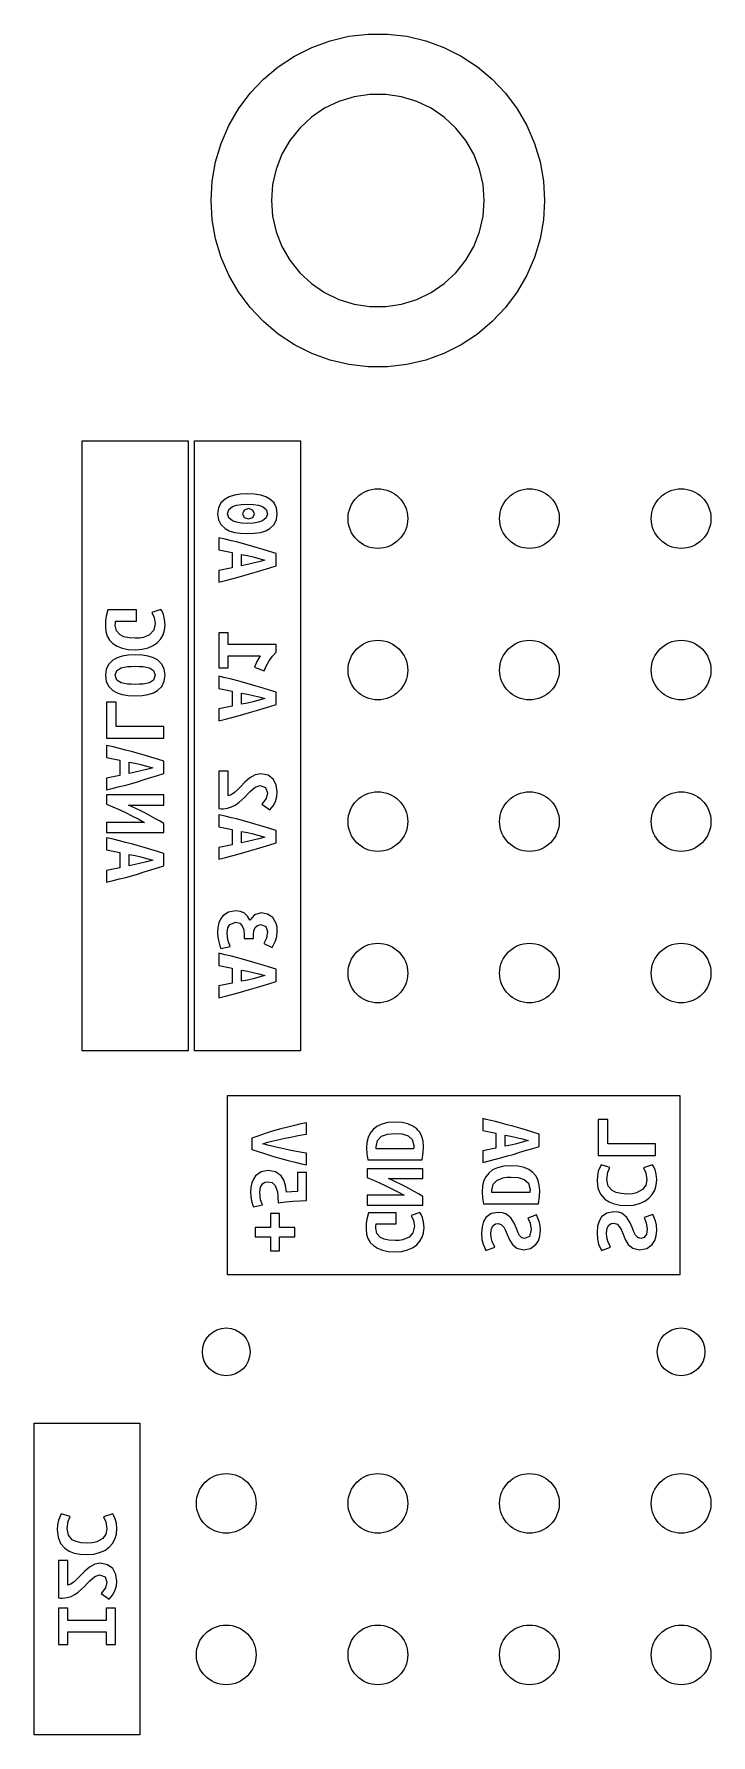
# Model space of a CAD drawing. Extents: x 48.4 to 111, y -108.5 to -46.5.
# Drawn here: x 99.65 to 110.99, y -75.26 to -46.74 of the extents above; entities that cross this region are included whole.
import ezdxf

# ---------------------------------------------------------------- set-up
doc = ezdxf.new("R2010")
doc.units = 0
doc.layers.add('BLACK', color=7, linetype='CONTINUOUS')

msp = doc.modelspace()

# ---------------------------------------------------------------- linework, layer by layer
at = {"layer": 'BLACK', "linetype": 'CONTINUOUS'}
for p, q in [((104.924827, -46.778447), (105.247543, -46.740727)), ((105.247543, -46.740727), (105.572457, -46.740727)), ((105.572457, -46.740727), (105.895173, -46.778447)), ((104.013, -47.110325), (104.303353, -46.964504)), ((104.303353, -46.964504), (104.608672, -46.853377)), ((104.608672, -46.853377), (104.924827, -46.778447)), ((105.895173, -46.778447), (106.211328, -46.853377)), ((106.211328, -46.853377), (106.516647, -46.964504)), ((106.516647, -46.964504), (106.807, -47.110325)), ((103.492641, -47.497718), (103.741539, -47.288868)), ((103.741539, -47.288868), (104.013, -47.110325)), ((106.807, -47.110325), (107.078461, -47.288868)), ((107.078461, -47.288868), (107.327359, -47.497718)), ((103.269672, -47.734051), (103.492641, -47.497718)), ((107.327359, -47.497718), (107.550328, -47.734051)), ((103.075647, -47.994672), (103.269672, -47.734051)), ((104.758602, -47.870265), (104.518507, -47.985889)), ((105.013248, -47.791717), (104.758602, -47.870265)), ((105.276757, -47.752), (105.013248, -47.791717)), ((105.543243, -47.752), (105.276757, -47.752)), ((105.806752, -47.791717), (105.543243, -47.752)), ((106.061398, -47.870265), (105.806752, -47.791717)), ((106.301493, -47.985889), (106.061398, -47.870265)), ((107.550328, -47.734051), (107.744353, -47.994672)), ((102.91319, -48.276055), (103.075647, -47.994672)), ((104.298326, -48.136005), (104.102979, -48.317262)), ((104.518507, -47.985889), (104.298326, -48.136005)), ((106.521674, -48.136005), (106.301493, -47.985889)), ((106.717021, -48.317262), (106.521674, -48.136005)), ((107.744353, -47.994672), (107.90681, -48.276055)), ((102.784499, -48.574396), (102.91319, -48.276055)), ((104.102979, -48.317262), (103.936828, -48.525608)), ((106.883172, -48.525608), (106.717021, -48.317262)), ((107.90681, -48.276055), (108.035501, -48.574396)), ((102.691313, -48.885659), (102.784499, -48.574396)), ((103.803585, -48.756391), (103.706227, -49.004456)), ((103.936828, -48.525608), (103.803585, -48.756391)), ((107.016415, -48.756391), (106.883172, -48.525608)), ((107.113773, -49.004456), (107.016415, -48.756391)), ((108.035501, -48.574396), (108.128687, -48.885659)), ((102.634892, -49.205636), (102.691313, -48.885659)), ((103.706227, -49.004456), (103.646928, -49.26426)), ((107.173072, -49.26426), (107.113773, -49.004456)), ((108.128687, -48.885659), (108.185108, -49.205636)), ((102.616, -49.53), (102.634892, -49.205636)), ((103.646928, -49.26426), (103.627014, -49.53)), ((107.192986, -49.53), (107.173072, -49.26426)), ((108.185108, -49.205636), (108.204, -49.53)), ((102.634892, -49.854364), (102.616, -49.53)), ((103.627014, -49.53), (103.646928, -49.79574)), ((107.173072, -49.79574), (107.192986, -49.53)), ((108.204, -49.53), (108.185108, -49.854364)), ((102.691313, -50.174341), (102.634892, -49.854364)), ((103.646928, -49.79574), (103.706227, -50.055544)), ((107.113773, -50.055544), (107.173072, -49.79574)), ((108.185108, -49.854364), (108.128687, -50.174341)), ((102.784499, -50.485604), (102.691313, -50.174341)), ((103.706227, -50.055544), (103.803585, -50.303609)), ((107.016415, -50.303609), (107.113773, -50.055544)), ((108.128687, -50.174341), (108.035501, -50.485604)), ((103.803585, -50.303609), (103.936828, -50.534392)), ((106.883172, -50.534392), (107.016415, -50.303609)), ((102.91319, -50.783945), (102.784499, -50.485604)), ((103.936828, -50.534392), (104.102979, -50.742738)), ((104.102979, -50.742738), (104.298326, -50.923995)), ((106.521674, -50.923995), (106.717021, -50.742738)), ((106.717021, -50.742738), (106.883172, -50.534392)), ((108.035501, -50.485604), (107.90681, -50.783945)), ((103.075647, -51.065328), (102.91319, -50.783945)), ((104.298326, -50.923995), (104.518507, -51.074111)), ((106.301493, -51.074111), (106.521674, -50.923995)), ((107.90681, -50.783945), (107.744353, -51.065328)), ((103.269672, -51.325949), (103.075647, -51.065328)), ((103.492641, -51.562282), (103.269672, -51.325949)), ((104.518507, -51.074111), (104.758602, -51.189735)), ((104.758602, -51.189735), (105.013248, -51.268283)), ((105.013248, -51.268283), (105.276757, -51.308)), ((105.276757, -51.308), (105.543243, -51.308)), ((105.543243, -51.308), (105.806752, -51.268283)), ((105.806752, -51.268283), (106.061398, -51.189735)), ((106.061398, -51.189735), (106.301493, -51.074111)), ((107.550328, -51.325949), (107.327359, -51.562282)), ((107.744353, -51.065328), (107.550328, -51.325949)), ((103.741539, -51.771132), (103.492641, -51.562282)), ((107.327359, -51.562282), (107.078461, -51.771132)), ((104.013, -51.949675), (103.741539, -51.771132)), ((107.078461, -51.771132), (106.807, -51.949675)), ((104.303353, -52.095496), (104.013, -51.949675)), ((104.608672, -52.206623), (104.303353, -52.095496)), ((106.516647, -52.095496), (106.211328, -52.206623)), ((106.807, -51.949675), (106.516647, -52.095496)), ((104.924827, -52.281553), (104.608672, -52.206623)), ((105.247543, -52.319273), (104.924827, -52.281553)), ((105.572457, -52.319273), (105.247543, -52.319273)), ((105.895173, -52.281553), (105.572457, -52.319273)), ((106.211328, -52.206623), (105.895173, -52.281553)), ((100.459003, -53.947994), (100.459003, -53.560997)), ((100.459003, -53.560997), (102.232997, -53.560997)), ((102.232997, -53.560997), (102.232997, -53.947994)), ((102.338603, -53.947994), (102.338603, -53.560997)), ((102.338603, -53.560997), (104.112597, -53.560997)), ((104.112597, -53.560997), (104.112597, -53.947994)), ((100.459003, -56.671678), (100.459003, -53.947994)), ((102.232997, -53.947994), (102.232997, -63.400006)), ((102.338603, -54.783907), (102.338603, -53.947994)), ((104.112597, -53.947994), (104.112597, -63.400006)), ((103.10834, -54.456411), (103.005786, -54.472375)), ((103.227148, -54.45109), (103.10834, -54.456411)), ((103.34523, -54.456411), (103.227148, -54.45109)), ((103.447156, -54.472375), (103.34523, -54.456411)), ((102.73936, -54.684148), (102.7256, -54.783907)), ((102.78064, -54.601589), (102.73936, -54.684148)), ((102.849439, -54.536229), (102.78064, -54.601589)), ((102.919485, -54.498981), (102.849439, -54.536229)), ((102.890165, -54.782359), (102.911165, -54.714441)), ((102.911165, -54.714441), (102.9756, -54.663938)), ((103.005786, -54.472375), (102.919485, -54.498981)), ((102.9756, -54.663938), (103.041733, -54.641148)), ((103.041733, -54.641148), (103.125583, -54.627474)), ((103.125583, -54.627474), (103.227148, -54.622916)), ((103.170646, -54.721214), (103.140461, -54.782359)), ((103.242628, -54.69722), (103.170646, -54.721214)), ((103.227148, -54.622916), (103.327853, -54.627474)), ((103.315383, -54.721214), (103.242628, -54.69722)), ((103.346343, -54.782359), (103.315383, -54.721214)), ((103.327853, -54.627474), (103.411187, -54.641148)), ((103.411187, -54.641148), (103.477148, -54.663938)), ((103.532924, -54.498981), (103.447156, -54.472375)), ((103.477148, -54.663938), (103.541583, -54.714441)), ((103.602535, -54.536229), (103.532924, -54.498981)), ((103.541583, -54.714441), (103.563061, -54.783907)), ((103.670904, -54.601589), (103.602535, -54.536229)), ((103.711926, -54.684148), (103.670904, -54.601589)), ((103.7256, -54.783907), (103.711926, -54.684148)), ((102.338603, -55.38917), (102.338603, -54.783907)), ((102.7256, -54.783907), (102.73936, -54.883666)), ((102.73936, -54.883666), (102.78064, -54.966226)), ((102.78064, -54.966226), (102.849439, -55.031585)), ((102.849439, -55.031585), (102.919485, -55.068834)), ((102.889687, -54.783907), (102.890165, -54.782359)), ((102.911165, -54.852406), (102.889687, -54.783907)), ((102.9756, -54.903102), (102.911165, -54.852406)), ((103.041733, -54.926322), (102.9756, -54.903102)), ((103.125583, -54.940254), (103.041733, -54.926322)), ((103.227148, -54.944898), (103.125583, -54.940254)), ((103.140461, -54.782359), (103.170646, -54.845827)), ((103.170646, -54.845827), (103.242628, -54.869046)), ((103.327853, -54.940254), (103.227148, -54.944898)), ((103.242628, -54.869046), (103.315383, -54.845827)), ((103.315383, -54.845827), (103.346343, -54.782359)), ((103.411187, -54.926322), (103.327853, -54.940254)), ((103.477148, -54.903102), (103.411187, -54.926322)), ((103.541583, -54.852406), (103.477148, -54.903102)), ((103.531908, -55.067963), (103.601761, -55.030037)), ((103.563061, -54.783907), (103.541583, -54.852406)), ((103.601761, -55.030037), (103.67056, -54.964162)), ((103.67056, -54.964162), (103.71184, -54.882118)), ((103.71184, -54.882118), (103.7256, -54.783907)), ((102.854362, -55.210378), (102.745724, -55.184836)), ((102.745724, -55.184836), (102.745724, -55.38917)), ((102.959841, -55.236229), (102.854362, -55.210378)), ((102.919485, -55.068834), (103.005786, -55.09544)), ((103.062163, -55.26239), (102.959841, -55.236229)), ((103.005786, -55.09544), (103.10834, -55.111403)), ((103.161328, -55.288861), (103.062163, -55.26239)), ((103.10834, -55.111403), (103.227148, -55.116724)), ((103.257334, -55.315641), (103.161328, -55.288861)), ((103.227148, -55.116724), (103.344602, -55.111307)), ((103.373771, -55.349358), (103.257334, -55.315641)), ((103.344602, -55.111307), (103.446188, -55.095053)), ((103.446188, -55.095053), (103.531908, -55.067963)), ((102.338603, -56.782359), (102.338603, -55.38917)), ((102.745724, -55.38917), (102.967086, -55.434062)), ((102.967086, -55.434062), (102.967086, -55.68948)), ((103.124981, -55.653876), (103.124981, -55.46657)), ((103.124981, -55.46657), (103.224052, -55.485146)), ((103.224052, -55.485146), (103.319253, -55.506043)), ((103.319253, -55.506043), (103.415228, -55.530811)), ((103.415228, -55.588087), (103.319253, -55.612854)), ((103.487016, -55.383172), (103.373771, -55.349358)), ((103.415228, -55.530811), (103.51817, -55.559449)), ((103.51817, -55.559449), (103.415228, -55.588087)), ((103.597069, -55.417082), (103.487016, -55.383172)), ((103.703928, -55.45109), (103.597069, -55.417082)), ((103.703928, -55.65852), (103.703928, -55.45109)), ((102.967086, -55.68948), (102.745724, -55.732824)), ((102.745724, -55.732824), (102.745724, -55.930966)), ((102.857024, -55.903659), (102.9643, -55.876229)), ((102.9643, -55.876229), (103.06755, -55.848675)), ((103.06755, -55.848675), (103.166776, -55.820997)), ((103.224052, -55.634526), (103.124981, -55.653876)), ((103.166776, -55.820997), (103.261978, -55.793195)), ((103.319253, -55.612854), (103.224052, -55.634526)), ((103.261978, -55.793195), (103.376964, -55.758656)), ((103.376964, -55.758656), (103.488951, -55.724697)), ((103.488951, -55.724697), (103.597939, -55.691318)), ((103.597939, -55.691318), (103.703928, -55.65852)), ((102.745724, -55.930966), (102.857024, -55.903659)), ((100.889344, -56.391492), (100.86148, -56.497529)), ((101.367672, -56.391492), (100.889344, -56.391492)), ((101.367672, -56.581895), (101.367672, -56.391492)), ((101.776341, -56.386848), (101.624638, -56.436384)), ((101.624638, -56.436384), (101.663337, -56.519975)), ((101.794916, -56.418582), (101.776341, -56.386848)), ((101.818136, -56.471988), (101.794916, -56.418582)), ((100.459003, -57.490563), (100.459003, -56.671678)), ((100.84987, -56.577057), (100.846, -56.671678)), ((100.846, -56.671678), (100.853933, -56.757011)), ((100.86148, -56.497529), (100.84987, -56.577057)), ((101.011635, -56.656198), (101.013183, -56.619046)), ((101.031952, -56.74869), (101.011635, -56.656198)), ((101.013183, -56.619046), (101.017827, -56.581895)), ((101.017827, -56.581895), (101.367672, -56.581895)), ((101.655598, -56.736693), (101.586712, -56.813319)), ((101.680365, -56.622142), (101.655598, -56.736693)), ((101.663337, -56.519975), (101.680365, -56.622142)), ((101.814266, -56.810997), (101.838067, -56.732437)), ((101.837486, -56.548613), (101.818136, -56.471988)), ((101.846, -56.648458), (101.837486, -56.548613)), ((101.838067, -56.732437), (101.846, -56.648458)), ((100.853933, -56.757011), (100.877734, -56.833443)), ((100.877734, -56.833443), (100.917207, -56.9002)), ((100.917207, -56.9002), (100.972161, -56.956508)), ((100.972161, -56.956508), (101.042594, -57.001786)), ((101.092904, -56.815641), (101.031952, -56.74869)), ((101.042594, -57.001786), (101.128508, -57.035455)), ((101.157146, -56.845741), (101.092904, -56.815641)), ((101.241511, -56.8638), (101.157146, -56.845741)), ((101.346, -56.86982), (101.241511, -56.8638)), ((101.417014, -56.866531), (101.346, -56.86982)), ((101.481449, -56.856663), (101.417014, -56.866531)), ((101.461132, -57.055192), (101.561944, -57.030811)), ((101.586712, -56.813319), (101.481449, -56.856663)), ((101.561944, -57.030811), (101.648051, -56.992498)), ((101.648051, -56.992498), (101.719065, -56.942576)), ((101.719065, -56.942576), (101.774599, -56.881817)), ((101.774599, -56.881817), (101.814266, -56.810997)), ((102.338603, -57.711152), (102.338603, -56.782359)), ((102.903619, -56.782359), (102.745724, -56.782359)), ((102.745724, -56.782359), (102.745724, -57.364402)), ((102.903619, -56.972762), (102.903619, -56.782359)), ((103.703928, -56.972762), (102.903619, -56.972762)), ((103.703928, -57.102793), (103.703928, -56.972762)), ((100.902072, -57.304805), (100.860018, -57.389428)), ((100.972161, -57.236693), (100.902072, -57.304805)), ((101.042836, -57.197413), (100.972161, -57.236693)), ((101.128701, -57.169356), (101.042836, -57.197413)), ((101.128508, -57.035455), (101.229707, -57.056353)), ((101.229756, -57.152522), (101.128701, -57.169356)), ((101.229707, -57.056353), (101.346, -57.063319)), ((101.346, -57.14691), (101.229756, -57.152522)), ((101.346, -57.063319), (101.461132, -57.055192)), ((101.462244, -57.152425), (101.346, -57.14691)), ((101.563299, -57.168969), (101.462244, -57.152425)), ((101.649164, -57.196543), (101.563299, -57.168969)), ((101.719839, -57.235146), (101.649164, -57.196543)), ((101.789928, -57.302913), (101.719839, -57.235146)), ((101.831982, -57.388568), (101.789928, -57.302913)), ((102.903619, -57.364402), (102.903619, -57.163164)), ((102.903619, -57.163164), (103.439222, -57.163164)), ((103.384269, -57.262235), (103.346343, -57.356663)), ((103.439222, -57.163164), (103.384269, -57.262235)), ((103.539841, -57.338087), (103.587829, -57.251399)), ((103.587829, -57.251399), (103.643557, -57.169356)), ((103.643557, -57.169356), (103.703928, -57.102793)), ((100.459003, -57.941028), (100.459003, -57.490563)), ((100.860018, -57.389428), (100.846, -57.490563)), ((100.846, -57.490563), (100.860018, -57.594193)), ((100.860018, -57.594193), (100.902072, -57.680106)), ((101.011635, -57.492111), (101.03795, -57.413938)), ((101.03795, -57.571059), (101.011635, -57.492111)), ((101.03795, -57.413938), (101.109932, -57.367498)), ((101.109158, -57.616724), (101.03795, -57.571059)), ((101.109932, -57.367498), (101.215969, -57.345827)), ((101.215969, -57.345827), (101.278663, -57.341763)), ((101.278663, -57.341763), (101.346, -57.340409)), ((101.346, -57.340409), (101.413531, -57.341763)), ((101.413531, -57.341763), (101.476805, -57.345827)), ((101.476805, -57.345827), (101.582842, -57.367498)), ((101.65405, -57.571059), (101.582068, -57.616724)), ((101.582842, -57.367498), (101.65405, -57.413164)), ((101.65405, -57.413164), (101.680365, -57.492111)), ((101.680365, -57.492111), (101.65405, -57.571059)), ((101.789928, -57.677182), (101.831982, -57.592559)), ((101.846, -57.492111), (101.831982, -57.388568)), ((101.831982, -57.592559), (101.846, -57.492111)), ((102.745724, -57.364402), (102.903619, -57.364402)), ((102.854362, -57.532359), (102.745724, -57.506817)), ((102.745724, -57.506817), (102.745724, -57.711152)), ((102.959841, -57.558211), (102.854362, -57.532359)), ((103.062163, -57.584372), (102.959841, -57.558211)), ((103.161328, -57.610842), (103.062163, -57.584372)), ((103.346343, -57.356663), (103.504238, -57.418582)), ((103.504238, -57.418582), (103.539841, -57.338087)), ((100.902072, -57.680106), (100.972161, -57.748303)), ((100.972161, -57.748303), (101.042836, -57.787245)), ((101.042836, -57.787245), (101.128701, -57.81506)), ((101.215195, -57.638396), (101.109158, -57.616724)), ((101.128701, -57.81506), (101.229756, -57.83175)), ((101.278469, -57.64246), (101.215195, -57.638396)), ((101.229756, -57.83175), (101.346, -57.837313)), ((101.346, -57.643814), (101.278469, -57.64246)), ((101.413337, -57.64246), (101.346, -57.643814)), ((101.346, -57.837313), (101.462244, -57.831604)), ((101.476031, -57.638396), (101.413337, -57.64246)), ((101.462244, -57.831604), (101.563299, -57.81448)), ((101.582068, -57.616724), (101.476031, -57.638396)), ((101.563299, -57.81448), (101.649164, -57.785939)), ((101.649164, -57.785939), (101.719839, -57.745981)), ((101.719839, -57.745981), (101.789928, -57.677182)), ((102.338603, -59.099697), (102.338603, -57.711152)), ((102.745724, -57.711152), (102.967086, -57.756043)), ((102.967086, -57.756043), (102.967086, -58.011461)), ((103.124981, -57.975858), (103.124981, -57.788551)), ((103.124981, -57.788551), (103.224052, -57.807127)), ((103.257334, -57.637622), (103.161328, -57.610842)), ((103.224052, -57.807127), (103.319253, -57.828025)), ((103.373771, -57.671339), (103.257334, -57.637622)), ((103.319253, -57.828025), (103.415228, -57.852793)), ((103.487016, -57.705153), (103.373771, -57.671339)), ((103.415228, -57.852793), (103.51817, -57.88143)), ((103.51817, -57.88143), (103.415228, -57.910068)), ((103.597069, -57.739064), (103.487016, -57.705153)), ((103.703928, -57.773071), (103.597069, -57.739064)), ((103.703928, -57.980502), (103.703928, -57.773071)), ((100.459003, -58.871368), (100.459003, -57.941028)), ((101.024019, -57.941028), (100.866124, -57.941028)), ((100.866124, -57.941028), (100.866124, -58.543195)), ((101.024019, -58.351245), (101.024019, -57.941028)), ((102.967086, -58.011461), (102.745724, -58.054805)), ((102.745724, -58.054805), (102.745724, -58.252947)), ((102.9643, -58.198211), (103.06755, -58.170656)), ((103.06755, -58.170656), (103.166776, -58.142978)), ((103.224052, -57.956508), (103.124981, -57.975858)), ((103.166776, -58.142978), (103.261978, -58.115176)), ((103.319253, -57.934836), (103.224052, -57.956508)), ((103.261978, -58.115176), (103.376964, -58.080637)), ((103.415228, -57.910068), (103.319253, -57.934836)), ((103.376964, -58.080637), (103.488951, -58.046678)), ((103.488951, -58.046678), (103.597939, -58.0133)), ((103.597939, -58.0133), (103.703928, -57.980502)), ((101.824328, -58.351245), (101.024019, -58.351245)), ((101.824328, -58.543195), (101.824328, -58.351245)), ((102.745724, -58.252947), (102.857024, -58.225641)), ((102.857024, -58.225641), (102.9643, -58.198211)), ((100.866124, -58.543195), (101.824328, -58.543195)), ((100.974762, -58.692576), (100.866124, -58.667034)), ((100.866124, -58.667034), (100.866124, -58.871368)), ((101.080241, -58.718427), (100.974762, -58.692576)), ((101.182563, -58.744588), (101.080241, -58.718427)), ((100.459003, -59.651554), (100.459003, -58.871368)), ((100.866124, -58.871368), (101.087486, -58.91626)), ((101.087486, -58.91626), (101.087486, -59.171678)), ((101.281728, -58.771059), (101.182563, -58.744588)), ((101.245381, -59.136074), (101.245381, -58.948768)), ((101.245381, -58.948768), (101.344452, -58.967344)), ((101.377734, -58.797839), (101.281728, -58.771059)), ((101.344452, -58.967344), (101.439653, -58.988241)), ((101.494171, -58.831556), (101.377734, -58.797839)), ((101.439653, -58.988241), (101.535628, -59.013009)), ((101.607416, -58.86537), (101.494171, -58.831556)), ((101.535628, -59.013009), (101.63857, -59.041647)), ((101.717469, -58.899281), (101.607416, -58.86537)), ((101.824328, -58.933288), (101.717469, -58.899281)), ((101.824328, -59.140718), (101.824328, -58.933288)), ((101.087486, -59.171678), (100.866124, -59.215022)), ((100.866124, -59.215022), (100.866124, -59.413164)), ((101.18795, -59.330873), (101.287176, -59.303195)), ((101.344452, -59.116724), (101.245381, -59.136074)), ((101.287176, -59.303195), (101.382378, -59.275393)), ((101.439653, -59.095053), (101.344452, -59.116724)), ((101.382378, -59.275393), (101.497364, -59.240854)), ((101.535628, -59.070285), (101.439653, -59.095053)), ((101.497364, -59.240854), (101.609351, -59.206895)), ((101.63857, -59.041647), (101.535628, -59.070285)), ((101.609351, -59.206895), (101.718339, -59.173516)), ((101.718339, -59.173516), (101.824328, -59.140718)), ((102.338603, -60.033133), (102.338603, -59.099697)), ((102.903619, -59.099697), (102.745724, -59.099697)), ((102.745724, -59.099697), (102.745724, -59.725084)), ((102.903619, -59.511461), (102.903619, -59.099697)), ((103.183804, -59.280811), (103.106405, -59.359759)), ((103.267396, -59.211152), (103.183804, -59.280811)), ((103.356405, -59.161616), (103.267396, -59.211152)), ((103.451606, -59.14304), (103.356405, -59.161616)), ((103.571575, -59.167808), (103.451606, -59.14304)), ((103.657489, -59.234372), (103.571575, -59.167808)), ((103.708572, -59.330347), (103.657489, -59.234372)), ((100.866124, -59.413164), (100.977424, -59.385858)), ((101.824328, -59.498303), (100.866124, -59.498303)), ((100.866124, -59.498303), (100.866124, -59.651554)), ((100.977424, -59.385858), (101.0847, -59.358427)), ((101.0847, -59.358427), (101.18795, -59.330873)), ((101.824328, -59.67013), (101.824328, -59.498303)), ((102.954702, -59.495207), (102.903619, -59.511461)), ((103.009656, -59.455734), (102.954702, -59.495207)), ((103.062287, -59.406198), (103.009656, -59.455734)), ((103.106405, -59.359759), (103.062287, -59.406198)), ((103.079315, -59.626786), (103.132334, -59.581121)), ((103.132334, -59.581121), (103.181482, -59.532359)), ((103.181482, -59.532359), (103.227728, -59.483598)), ((103.227728, -59.483598), (103.27204, -59.437932)), ((103.27204, -59.437932), (103.355631, -59.365176)), ((103.355631, -59.365176), (103.437674, -59.336539)), ((103.437674, -59.336539), (103.528232, -59.372142)), ((103.538293, -59.556353), (103.465538, -59.653876)), ((103.528232, -59.372142), (103.559965, -59.461926)), ((103.559965, -59.461926), (103.538293, -59.556353)), ((103.69464, -59.605115), (103.71786, -59.524039)), ((103.7256, -59.44335), (103.708572, -59.330347)), ((103.71786, -59.524039), (103.7256, -59.44335)), ((100.459003, -60.419356), (100.459003, -59.651554)), ((100.866124, -59.651554), (100.972333, -59.696188)), ((100.972333, -59.696188), (101.07837, -59.743401)), ((101.07837, -59.743401), (101.184235, -59.793195)), ((101.184235, -59.793195), (101.2901, -59.845569)), ((101.294916, -59.697413), (101.234545, -59.67013)), ((101.234545, -59.67013), (101.824328, -59.67013)), ((101.2901, -59.845569), (101.396138, -59.900522)), ((101.364576, -59.729728), (101.294916, -59.697413)), ((101.44004, -59.766105), (101.364576, -59.729728)), ((101.517827, -59.805579), (101.44004, -59.766105)), ((101.596967, -59.847181), (101.517827, -59.805579)), ((101.676495, -59.889944), (101.596967, -59.847181)), ((102.745724, -59.725084), (102.784424, -59.728954)), ((102.854362, -59.854341), (102.745724, -59.828799)), ((102.745724, -59.828799), (102.745724, -60.033133)), ((102.784424, -59.728954), (102.816931, -59.72818)), ((102.816931, -59.72818), (102.891235, -59.72102)), ((102.959841, -59.880192), (102.854362, -59.854341)), ((102.891235, -59.72102), (102.959346, -59.699542)), ((102.959346, -59.699542), (103.021846, -59.667034)), ((103.062163, -59.906353), (102.959841, -59.880192)), ((103.021846, -59.667034), (103.079315, -59.626786)), ((103.465538, -59.653876), (103.598665, -59.748303)), ((103.598665, -59.748303), (103.655167, -59.681546)), ((103.655167, -59.681546), (103.69464, -59.605115)), ((101.502347, -59.958056), (100.866124, -59.958056)), ((100.866124, -59.958056), (100.866124, -60.129882)), ((100.866124, -60.129882), (101.824328, -60.129882)), ((101.396138, -59.900522), (101.502347, -59.958056)), ((101.753314, -59.933288), (101.676495, -59.889944)), ((101.824328, -59.976632), (101.753314, -59.933288)), ((101.824328, -60.129882), (101.824328, -59.976632)), ((102.338603, -61.807127), (102.338603, -60.033133)), ((102.745724, -60.033133), (102.967086, -60.078025)), ((102.967086, -60.078025), (102.967086, -60.333443)), ((103.161328, -59.932824), (103.062163, -59.906353)), ((103.124981, -60.297839), (103.124981, -60.110533)), ((103.124981, -60.110533), (103.224052, -60.129108)), ((103.257334, -59.959604), (103.161328, -59.932824)), ((103.224052, -60.129108), (103.319253, -60.150006)), ((103.373771, -59.993321), (103.257334, -59.959604)), ((103.319253, -60.150006), (103.415228, -60.174774)), ((103.487016, -60.027135), (103.373771, -59.993321)), ((103.597069, -60.061045), (103.487016, -60.027135)), ((103.703928, -60.095053), (103.597069, -60.061045)), ((103.703928, -60.302483), (103.703928, -60.095053)), ((100.459003, -63.400006), (100.459003, -60.419356)), ((100.974762, -60.240563), (100.866124, -60.215022)), ((100.866124, -60.215022), (100.866124, -60.419356)), ((100.866124, -60.419356), (101.087486, -60.464248)), ((101.080241, -60.266415), (100.974762, -60.240563)), ((101.182563, -60.292576), (101.080241, -60.266415)), ((101.281728, -60.319046), (101.182563, -60.292576)), ((101.377734, -60.345827), (101.281728, -60.319046)), ((101.494171, -60.379544), (101.377734, -60.345827)), ((101.607416, -60.413358), (101.494171, -60.379544)), ((101.717469, -60.447268), (101.607416, -60.413358)), ((101.824328, -60.481276), (101.717469, -60.447268)), ((102.967086, -60.333443), (102.745724, -60.376786)), ((102.745724, -60.376786), (102.745724, -60.574929)), ((103.224052, -60.278489), (103.124981, -60.297839)), ((103.166776, -60.46496), (103.261978, -60.437158)), ((103.319253, -60.256817), (103.224052, -60.278489)), ((103.261978, -60.437158), (103.376964, -60.402618)), ((103.415228, -60.23205), (103.319253, -60.256817)), ((103.376964, -60.402618), (103.488951, -60.368659)), ((103.415228, -60.174774), (103.51817, -60.203412)), ((103.51817, -60.203412), (103.415228, -60.23205)), ((103.488951, -60.368659), (103.597939, -60.335281)), ((103.597939, -60.335281), (103.703928, -60.302483)), ((101.087486, -60.719666), (100.866124, -60.763009)), ((101.087486, -60.464248), (101.087486, -60.719666)), ((101.245381, -60.684062), (101.245381, -60.496755)), ((101.245381, -60.496755), (101.344452, -60.515331)), ((101.344452, -60.664712), (101.245381, -60.684062)), ((101.344452, -60.515331), (101.439653, -60.536229)), ((101.439653, -60.64304), (101.344452, -60.664712)), ((101.439653, -60.536229), (101.535628, -60.560997)), ((101.535628, -60.618272), (101.439653, -60.64304)), ((101.535628, -60.560997), (101.63857, -60.589635)), ((101.63857, -60.589635), (101.535628, -60.618272)), ((101.609351, -60.754882), (101.718339, -60.721504)), ((101.718339, -60.721504), (101.824328, -60.688706)), ((101.824328, -60.688706), (101.824328, -60.481276)), ((102.745724, -60.574929), (102.857024, -60.547622)), ((102.857024, -60.547622), (102.9643, -60.520192)), ((102.9643, -60.520192), (103.06755, -60.492638)), ((103.06755, -60.492638), (103.166776, -60.46496)), ((100.866124, -60.763009), (100.866124, -60.961152)), ((100.866124, -60.961152), (100.977424, -60.933845)), ((100.977424, -60.933845), (101.0847, -60.906415)), ((101.0847, -60.906415), (101.18795, -60.878861)), ((101.18795, -60.878861), (101.287176, -60.851183)), ((101.287176, -60.851183), (101.382378, -60.823381)), ((101.382378, -60.823381), (101.497364, -60.788841)), ((101.497364, -60.788841), (101.609351, -60.754882)), ((102.775136, -61.578025), (102.748046, -61.641492)), ((102.811513, -61.526941), (102.775136, -61.578025)), ((102.908263, -61.460378), (102.811513, -61.526941)), ((103.030554, -61.438706), (102.908263, -61.460378)), ((103.10834, -61.448961), (103.030554, -61.438706)), ((103.174516, -61.479728), (103.10834, -61.448961)), ((103.227535, -61.52907), (103.174516, -61.479728)), ((103.265848, -61.595053), (103.227535, -61.52907)), ((103.346343, -61.508365), (103.265848, -61.595053)), ((103.45625, -61.475858), (103.346343, -61.508365)), ((103.563061, -61.494433), (103.45625, -61.475858)), ((103.648975, -61.551709), (103.563061, -61.494433)), ((103.705476, -61.650006), (103.648975, -61.551709)), ((102.338603, -62.355115), (102.338603, -61.807127)), ((102.731211, -61.717731), (102.7256, -61.807127)), ((102.7256, -61.807127), (102.731018, -61.882204)), ((102.748046, -61.641492), (102.731211, -61.717731)), ((102.888139, -61.808675), (102.898588, -61.725664)), ((102.892396, -61.882011), (102.888139, -61.808675)), ((102.898588, -61.725664), (102.929934, -61.671678)), ((102.929934, -61.671678), (103.03365, -61.632204)), ((103.03365, -61.632204), (103.098085, -61.647297)), ((103.098085, -61.647297), (103.139687, -61.692576)), ((103.139687, -61.692576), (103.162326, -61.761074)), ((103.162326, -61.761074), (103.169872, -61.845827)), ((103.169872, -61.845827), (103.169872, -61.90465)), ((103.327767, -61.833443), (103.333959, -61.774619)), ((103.327767, -61.90465), (103.327767, -61.833443)), ((103.333959, -61.774619), (103.354083, -61.721988)), ((103.354083, -61.721988), (103.391235, -61.684062)), ((103.391235, -61.684062), (103.450058, -61.669356)), ((103.450058, -61.669356), (103.532876, -61.70109)), ((103.532876, -61.70109), (103.563061, -61.788551)), ((103.563061, -61.788551), (103.545259, -61.896136)), ((103.696962, -61.945672), (103.718441, -61.872336)), ((103.720569, -61.714828), (103.705476, -61.650006)), ((103.718441, -61.872336), (103.7256, -61.790099)), ((103.7256, -61.790099), (103.720569, -61.714828)), ((102.731018, -61.882204), (102.744176, -61.958056)), ((102.744176, -61.958056), (102.761204, -62.025393)), ((102.854362, -62.176322), (102.745724, -62.15078)), ((102.745724, -62.15078), (102.745724, -62.355115)), ((102.761204, -62.025393), (102.778232, -62.073381)), ((102.778232, -62.073381), (102.937674, -62.036229)), ((102.905167, -61.944124), (102.892396, -61.882011)), ((102.937674, -62.036229), (102.905167, -61.944124)), ((103.169872, -61.90465), (103.327767, -61.90465)), ((103.545259, -61.896136), (103.501142, -61.988241)), ((103.501142, -61.988241), (103.640461, -62.056353)), ((103.640461, -62.056353), (103.696962, -61.945672)), ((102.338603, -63.400006), (102.338603, -62.355115)), ((102.745724, -62.355115), (102.967086, -62.400006)), ((102.959841, -62.202173), (102.854362, -62.176322)), ((103.062163, -62.228334), (102.959841, -62.202173)), ((102.967086, -62.400006), (102.967086, -62.655424)), ((103.161328, -62.254805), (103.062163, -62.228334)), ((103.124981, -62.61982), (103.124981, -62.432514)), ((103.124981, -62.432514), (103.224052, -62.45109)), ((103.257334, -62.281585), (103.161328, -62.254805)), ((103.373771, -62.315302), (103.257334, -62.281585)), ((103.487016, -62.349116), (103.373771, -62.315302)), ((103.597069, -62.383027), (103.487016, -62.349116)), ((103.703928, -62.417034), (103.597069, -62.383027)), ((103.703928, -62.624464), (103.703928, -62.417034)), ((102.967086, -62.655424), (102.745724, -62.698768)), ((102.745724, -62.698768), (102.745724, -62.89691)), ((103.224052, -62.600471), (103.124981, -62.61982)), ((103.224052, -62.45109), (103.319253, -62.471988)), ((103.319253, -62.578799), (103.224052, -62.600471)), ((103.261978, -62.759139), (103.376964, -62.7246)), ((103.319253, -62.471988), (103.415228, -62.496755)), ((103.415228, -62.554031), (103.319253, -62.578799)), ((103.376964, -62.7246), (103.488951, -62.690641)), ((103.415228, -62.496755), (103.51817, -62.525393)), ((103.51817, -62.525393), (103.415228, -62.554031)), ((103.488951, -62.690641), (103.597939, -62.657262)), ((103.597939, -62.657262), (103.703928, -62.624464)), ((102.745724, -62.89691), (102.857024, -62.869604)), ((102.857024, -62.869604), (102.9643, -62.842173)), ((102.9643, -62.842173), (103.06755, -62.814619)), ((103.06755, -62.814619), (103.166776, -62.786941)), ((103.166776, -62.786941), (103.261978, -62.759139)), ((100.459003, -63.787003), (100.459003, -63.400006)), ((102.232997, -63.400006), (102.232997, -63.787003)), ((102.338603, -63.787003), (102.338603, -63.400006)), ((104.112597, -63.400006), (104.112597, -63.787003)), ((102.232997, -63.787003), (100.459003, -63.787003)), ((104.112597, -63.787003), (102.338603, -63.787003)), ((102.89096, -64.923319), (102.89096, -64.536322)), ((102.89096, -64.536322), (110.46904, -64.536322)), ((110.46904, -64.536322), (110.46904, -64.923319)), ((102.89096, -65.440405), (102.89096, -64.923319)), ((104.120091, -65.012856), (104.015658, -65.036743)), ((104.214156, -64.993044), (104.120091, -65.012856)), ((104.214156, -65.184135), (104.214156, -64.993044)), ((105.477923, -65.015799), (105.395451, -65.054311)), ((105.578429, -64.991565), (105.477923, -65.015799)), ((105.698097, -64.983487), (105.578429, -64.991565)), ((105.815136, -64.990813), (105.698097, -64.983487)), ((105.913764, -65.012793), (105.815136, -64.990813)), ((105.995296, -65.047924), (105.913764, -65.012793)), ((107.226213, -64.937197), (107.167183, -64.923319)), ((107.167183, -64.923319), (107.167183, -65.124634)), ((107.274215, -64.948483), (107.226213, -64.937197)), ((107.378136, -64.973953), (107.274215, -64.948483)), ((107.478946, -64.999727), (107.378136, -64.973953)), ((107.576645, -65.025806), (107.478946, -64.999727)), ((109.260062, -64.937197), (109.102167, -64.937197)), ((109.102167, -64.937197), (109.102167, -65.539365)), ((109.260062, -65.347414), (109.260062, -64.937197)), ((110.46904, -64.923319), (110.46904, -67.156681)), ((103.416275, -65.210058), (103.297214, -65.252276)), ((103.297214, -65.252276), (103.297214, -65.440405)), ((103.539411, -65.169322), (103.416275, -65.210058)), ((103.663472, -65.130992), (103.539411, -65.169322)), ((103.564779, -65.320417), (103.656436, -65.296716)), ((103.656436, -65.296716), (103.754203, -65.273755)), ((103.785311, -65.095996), (103.663472, -65.130992)), ((103.754203, -65.273755), (103.853452, -65.252276)), ((103.903262, -65.064518), (103.785311, -65.095996)), ((103.853452, -65.252276), (103.952146, -65.232278)), ((104.015658, -65.036743), (103.903262, -65.064518)), ((103.952146, -65.232278), (104.048247, -65.213761)), ((104.048247, -65.213761), (104.137127, -65.197467)), ((104.137127, -65.197467), (104.214156, -65.184135)), ((105.246476, -65.241234), (105.22675, -65.324082)), ((105.280479, -65.16778), (105.246476, -65.241234)), ((105.329887, -65.105222), (105.280479, -65.16778)), ((105.395451, -65.054311), (105.329887, -65.105222)), ((105.380985, -65.395282), (105.405032, -65.289327)), ((105.405032, -65.289327), (105.471159, -65.220194)), ((105.471159, -65.220194), (105.571102, -65.182621)), ((105.571102, -65.182621), (105.698097, -65.171349)), ((105.698097, -65.171349), (105.815324, -65.180367)), ((105.815324, -65.180367), (105.916018, -65.211928)), ((105.916018, -65.211928), (105.985903, -65.273547)), ((105.985903, -65.273547), (106.012204, -65.374241)), ((106.061048, -65.094701), (105.995296, -65.047924)), ((106.086745, -65.124634), (106.061048, -65.094701)), ((106.111207, -65.153127), (106.086745, -65.124634)), ((106.145962, -65.223199), (106.111207, -65.153127)), ((106.166251, -65.303041), (106.145962, -65.223199)), ((107.167183, -65.124634), (107.385274, -65.168862)), ((107.385274, -65.168862), (107.385274, -65.420505)), ((107.540835, -65.385428), (107.540835, -65.200889)), ((107.540835, -65.200889), (107.638442, -65.21919)), ((107.671232, -65.052191), (107.576645, -65.025806)), ((107.638442, -65.21919), (107.732236, -65.239779)), ((107.785949, -65.08541), (107.671232, -65.052191)), ((107.732236, -65.239779), (107.826793, -65.264181)), ((107.89752, -65.118724), (107.785949, -65.08541)), ((107.826793, -65.264181), (107.928213, -65.292396)), ((107.928213, -65.292396), (107.826793, -65.32061)), ((108.005946, -65.152133), (107.89752, -65.118724)), ((108.111226, -65.185638), (108.005946, -65.152133)), ((108.111226, -65.390003), (108.111226, -65.185638)), ((102.89096, -66.157367), (102.89096, -65.440405)), ((103.297214, -65.440405), (103.406091, -65.477067)), ((103.406091, -65.477067), (103.528301, -65.515952)), ((103.483861, -65.344118), (103.564779, -65.320417)), ((103.56589, -65.368005), (103.483861, -65.344118)), ((103.528301, -65.515952), (103.614136, -65.542122)), ((103.657917, -65.392261), (103.56589, -65.368005)), ((103.614136, -65.542122), (103.699806, -65.567305)), ((103.750968, -65.414819), (103.657917, -65.392261)), ((103.699806, -65.567305), (103.785311, -65.5915)), ((103.755685, -65.415963), (103.750968, -65.414819)), ((103.854934, -65.438183), (103.755685, -65.415963)), ((103.953442, -65.458736), (103.854934, -65.438183)), ((104.048988, -65.477438), (103.953442, -65.458736)), ((104.137312, -65.492992), (104.048988, -65.477438)), ((104.214156, -65.504102), (104.137312, -65.492992)), ((104.214156, -65.696674), (104.214156, -65.504102)), ((105.22675, -65.324082), (105.220175, -65.414819)), ((105.220175, -65.414819), (105.225435, -65.511756)), ((105.225435, -65.511756), (105.242719, -65.613202)), ((105.380985, -65.411813), (105.380985, -65.395282)), ((105.382488, -65.428345), (105.380985, -65.411813)), ((106.007695, -65.428345), (105.382488, -65.428345)), ((106.011452, -65.401293), (106.007695, -65.428345)), ((106.012204, -65.374241), (106.011452, -65.401293)), ((106.150471, -65.613202), (106.168505, -65.494473)), ((106.173014, -65.390773), (106.166251, -65.303041)), ((106.168505, -65.494473), (106.173014, -65.390773)), ((107.385274, -65.420505), (107.167183, -65.463208)), ((107.167183, -65.463208), (107.167183, -65.658422)), ((107.382528, -65.604494), (107.484253, -65.577348)), ((107.484253, -65.577348), (107.582013, -65.550079)), ((107.638442, -65.366364), (107.540835, -65.385428)), ((107.582013, -65.550079), (107.675807, -65.522688)), ((107.732236, -65.345012), (107.638442, -65.366364)), ((107.675807, -65.522688), (107.789094, -65.488659)), ((107.826793, -65.32061), (107.732236, -65.345012)), ((107.789094, -65.488659), (107.899427, -65.455201)), ((107.899427, -65.455201), (108.006804, -65.422316)), ((108.006804, -65.422316), (108.111226, -65.390003)), ((109.102167, -65.539365), (110.060372, -65.539365)), ((110.060372, -65.347414), (109.260062, -65.347414)), ((110.060372, -65.539365), (110.060372, -65.347414)), ((103.456457, -65.816662), (103.362392, -65.884803)), ((103.574222, -65.794442), (103.456457, -65.816662)), ((103.697913, -65.817032), (103.574222, -65.794442)), ((103.790496, -65.884803), (103.697913, -65.817032)), ((103.785311, -65.5915), (103.909928, -65.6252)), ((103.909928, -65.6252), (104.027508, -65.655197)), ((104.027508, -65.655197), (104.131201, -65.679639)), ((104.214156, -65.828512), (104.06306, -65.828512)), ((104.06306, -65.828512), (104.06306, -66.144035)), ((104.131201, -65.679639), (104.214156, -65.696674)), ((104.214156, -65.912279), (104.214156, -65.828512)), ((106.162494, -65.763492), (105.232198, -65.763492)), ((105.232198, -65.763492), (105.232198, -65.912279)), ((105.242719, -65.613202), (106.150471, -65.613202)), ((106.162494, -65.930314), (106.162494, -65.763492)), ((107.167183, -65.658422), (107.276838, -65.631519)), ((107.266315, -65.83686), (107.216177, -65.900343)), ((107.332848, -65.785197), (107.266315, -65.83686)), ((107.276838, -65.631519), (107.382528, -65.604494)), ((107.416538, -65.746116), (107.332848, -65.785197)), ((107.51853, -65.721524), (107.416538, -65.746116)), ((107.639967, -65.713326), (107.51853, -65.721524)), ((107.758735, -65.720761), (107.639967, -65.713326)), ((107.858821, -65.743066), (107.758735, -65.720761)), ((107.941558, -65.778716), (107.858821, -65.743066)), ((108.008282, -65.826185), (107.941558, -65.778716)), ((108.059182, -65.885473), (108.008282, -65.826185)), ((109.102941, -65.806392), (109.087268, -65.880502)), ((109.148607, -65.697259), (109.102941, -65.806392)), ((109.298762, -65.745247), (109.148607, -65.697259)), ((109.247678, -65.946485), (109.264706, -65.82342)), ((109.264706, -65.82342), (109.298762, -65.745247)), ((110.012384, -65.698807), (109.860681, -65.748343)), ((109.860681, -65.748343), (109.900155, -65.834256)), ((109.900155, -65.834256), (109.916409, -65.949581)), ((110.03096, -65.730541), (110.012384, -65.698807)), ((110.05418, -65.782399), (110.03096, -65.730541)), ((110.07353, -65.85438), (110.05418, -65.782399)), ((110.082043, -65.946485), (110.07353, -65.85438)), ((102.89096, -66.748417), (102.89096, -66.157367)), ((103.283511, -66.072561), (103.277957, -66.157367)), ((103.277957, -66.157367), (103.2824, -66.229952)), ((103.300176, -65.998865), (103.283511, -66.072561)), ((103.32684, -65.936279), (103.300176, -65.998865)), ((103.362392, -65.884803), (103.32684, -65.936279)), ((103.433496, -66.158849), (103.445347, -66.07071)), ((103.445347, -66.07071), (103.475714, -66.0159)), ((103.475714, -66.0159), (103.517932, -65.988496)), ((103.517932, -65.988496), (103.566815, -65.981089)), ((103.566815, -65.981089), (103.637179, -65.99368)), ((103.637179, -65.99368), (103.691988, -66.044046)), ((103.691988, -66.044046), (103.72754, -66.151442)), ((103.72754, -66.151442), (103.736983, -66.231804)), ((103.834607, -65.955413), (103.790496, -65.884803)), ((103.864233, -66.046761), (103.834607, -65.955413)), ((103.879376, -66.158849), (103.864233, -66.046761)), ((103.963811, -66.151442), (103.879376, -66.158849)), ((104.06306, -66.144035), (103.963811, -66.151442)), ((104.214156, -66.296612), (104.214156, -65.912279)), ((105.232198, -65.912279), (105.335314, -65.955613)), ((105.335314, -65.955613), (105.438263, -66.001451)), ((105.438263, -66.001451), (105.541044, -66.049795)), ((105.541044, -66.049795), (105.643826, -66.100643)), ((105.648502, -65.956803), (105.589889, -65.930314)), ((105.589889, -65.930314), (106.162494, -65.930314)), ((105.643826, -66.100643), (105.746775, -66.153996)), ((105.716132, -65.988176), (105.648502, -65.956803)), ((105.789399, -66.023494), (105.716132, -65.988176)), ((105.746775, -66.153996), (105.84989, -66.209854)), ((105.864919, -66.061818), (105.789399, -66.023494)), ((105.941755, -66.102208), (105.864919, -66.061818)), ((106.018967, -66.143726), (105.941755, -66.102208)), ((106.031917, -66.151033), (106.018967, -66.143726)), ((106.093548, -66.185807), (106.031917, -66.151033)), ((107.161654, -66.058955), (107.154982, -66.151033)), ((107.154982, -66.151033), (107.16032, -66.249403)), ((107.181671, -65.974883), (107.161654, -66.058955)), ((107.216177, -65.900343), (107.181671, -65.974883)), ((107.318169, -66.131207), (107.342571, -66.023686)), ((107.318169, -66.147983), (107.318169, -66.131207)), ((107.319694, -66.164759), (107.318169, -66.147983)), ((107.342571, -66.023686), (107.409675, -65.953531)), ((107.409675, -65.953531), (107.511095, -65.915404)), ((107.511095, -65.915404), (107.572672, -65.906825)), ((107.572672, -65.906825), (107.639967, -65.903965)), ((107.639967, -65.903965), (107.758926, -65.913116)), ((107.758926, -65.913116), (107.861108, -65.945143)), ((107.861108, -65.945143), (107.932026, -66.007673)), ((107.932026, -66.007673), (107.958715, -66.109855)), ((107.957953, -66.137307), (107.95414, -66.164759)), ((107.958715, -66.109855), (107.957953, -66.137307)), ((108.09445, -65.956582), (108.059182, -65.885473)), ((108.096605, -65.965061), (108.09445, -65.956582)), ((108.115039, -66.037603), (108.096605, -65.965061)), ((108.121902, -66.126631), (108.115039, -66.037603)), ((108.117327, -66.231864), (108.121902, -66.126631)), ((109.087268, -65.880502), (109.082043, -65.965061)), ((109.082043, -65.965061), (109.096491, -66.089588)), ((109.096491, -66.089588), (109.139835, -66.192787)), ((109.269543, -66.056973), (109.247678, -65.946485)), ((109.335139, -66.13147), (109.269543, -66.056973)), ((109.401961, -66.16286), (109.335139, -66.13147)), ((109.845975, -66.112894), (109.744582, -66.167074)), ((109.900155, -66.037043), (109.845975, -66.112894)), ((109.916409, -65.949581), (109.900155, -66.037043)), ((110.00774, -66.194937), (110.048762, -66.120634)), ((110.048762, -66.120634), (110.073723, -66.037236)), ((110.073723, -66.037236), (110.082043, -65.946485)), ((103.2824, -66.229952), (103.29351, -66.301056)), ((103.29351, -66.301056), (103.309064, -66.362531)), ((103.309064, -66.362531), (103.325359, -66.404749)), ((103.325359, -66.404749), (103.476454, -66.367716)), ((103.446828, -66.284761), (103.433496, -66.158849)), ((103.476454, -66.367716), (103.446828, -66.284761)), ((103.736983, -66.231804), (103.740131, -66.333645)), ((103.740131, -66.333645), (103.863266, -66.320313)), ((103.863266, -66.320313), (103.983809, -66.309944)), ((103.983809, -66.309944), (104.101019, -66.302167)), ((104.101019, -66.302167), (104.214156, -66.296612)), ((105.84989, -66.209854), (105.232198, -66.209854)), ((105.232198, -66.209854), (105.232198, -66.376676)), ((105.232198, -66.376676), (106.162494, -66.376676)), ((106.162494, -66.227888), (106.093548, -66.185807)), ((106.162494, -66.376676), (106.162494, -66.227888)), ((107.16032, -66.249403), (107.177859, -66.352348)), ((107.177859, -66.352348), (108.099026, -66.352348)), ((107.95414, -66.164759), (107.319694, -66.164759)), ((108.099026, -66.352348), (108.117327, -66.231864)), ((109.139835, -66.192787), (109.212074, -66.274659)), ((109.212074, -66.274659), (109.283959, -66.321389)), ((109.283959, -66.321389), (109.369582, -66.354767)), ((109.369582, -66.354767), (109.468944, -66.374794)), ((109.48581, -66.181693), (109.401961, -66.16286)), ((109.468944, -66.374794), (109.582043, -66.38147)), ((109.586687, -66.187971), (109.48581, -66.181693)), ((109.582043, -66.38147), (109.69466, -66.373343)), ((109.673375, -66.182747), (109.586687, -66.187971)), ((109.744582, -66.167074), (109.673375, -66.182747)), ((109.69466, -66.373343), (109.794118, -66.348962)), ((109.794118, -66.348962), (109.879838, -66.310069)), ((109.879838, -66.310069), (109.951239, -66.258405)), ((109.951239, -66.258405), (110.00774, -66.194937)), ((103.760869, -66.515849), (103.611255, -66.515849)), ((103.611255, -66.515849), (103.611255, -66.748417)), ((103.760869, -66.748417), (103.760869, -66.515849)), ((105.216418, -66.684582), (105.212661, -66.776447)), ((105.22769, -66.607371), (105.216418, -66.684582)), ((105.254742, -66.504422), (105.22769, -66.607371)), ((105.719138, -66.504422), (105.254742, -66.504422)), ((105.373471, -66.761418), (105.374974, -66.725349)), ((105.374974, -66.725349), (105.379483, -66.689279)), ((105.379483, -66.689279), (105.719138, -66.689279)), ((105.719138, -66.689279), (105.719138, -66.504422)), ((106.115904, -66.499913), (105.96862, -66.548006)), ((105.96862, -66.548006), (106.006192, -66.629163)), ((106.006192, -66.629163), (106.022724, -66.728354)), ((106.133939, -66.530723), (106.115904, -66.499913)), ((106.156482, -66.582573), (106.133939, -66.530723)), ((106.175268, -66.656967), (106.156482, -66.582573)), ((106.183534, -66.753904), (106.175268, -66.656967)), ((107.179553, -66.649236), (107.155406, -66.736422)), ((107.219799, -66.581877), (107.179553, -66.649236)), ((107.307302, -66.517251), (107.219799, -66.581877)), ((107.424927, -66.495708), (107.307302, -66.517251)), ((107.314356, -66.76489), (107.341808, -66.715324)), ((107.341808, -66.715324), (107.381461, -66.69016)), ((107.381461, -66.69016), (107.426452, -66.683297)), ((107.496035, -66.50219), (107.424927, -66.495708)), ((107.426452, -66.683297), (107.478305, -66.700073)), ((107.478305, -66.700073), (107.518721, -66.742776)), ((107.553798, -66.521635), (107.496035, -66.50219)), ((107.639205, -66.587978), (107.553798, -66.521635)), ((107.694109, -66.676434), (107.639205, -66.587978)), ((107.731474, -66.768703), (107.694109, -66.676434)), ((108.068523, -66.538411), (107.923638, -66.593315)), ((107.923638, -66.593315), (107.960241, -66.677959)), ((107.960241, -66.677959), (107.975492, -66.785479)), ((108.112752, -66.647457), (108.068523, -66.538411)), ((108.127621, -66.717803), (108.112752, -66.647457)), ((108.132578, -66.799205), (108.127621, -66.717803)), ((109.114723, -66.641016), (109.090213, -66.729509)), ((109.155573, -66.572646), (109.114723, -66.641016)), ((109.244389, -66.50705), (109.155573, -66.572646)), ((109.363777, -66.485185), (109.244389, -66.50705)), ((109.251548, -66.758405), (109.279412, -66.708095)), ((109.279412, -66.708095), (109.31966, -66.682553)), ((109.31966, -66.682553), (109.365325, -66.675588)), ((109.435952, -66.491764), (109.363777, -66.485185)), ((109.365325, -66.675588), (109.417957, -66.692615)), ((109.417957, -66.692615), (109.458978, -66.735959)), ((109.494582, -66.511501), (109.435952, -66.491764)), ((109.581269, -66.578838), (109.494582, -66.511501)), ((109.636997, -66.668622), (109.581269, -66.578838)), ((109.674923, -66.762275), (109.636997, -66.668622)), ((110.017028, -66.528529), (109.869969, -66.584256)), ((109.869969, -66.584256), (109.907121, -66.67017)), ((109.907121, -66.67017), (109.922601, -66.779303)), ((110.06192, -66.63921), (110.017028, -66.528529)), ((110.077013, -66.710611), (110.06192, -66.63921)), ((110.082043, -66.793235), (110.077013, -66.710611)), ((102.89096, -67.156681), (102.89096, -66.748417)), ((103.611255, -66.748417), (103.353504, -66.748417)), ((103.353504, -66.748417), (103.353504, -66.905438)), ((103.353504, -66.905438), (103.611255, -66.905438)), ((103.611255, -66.905438), (103.611255, -67.138006)), ((104.01862, -66.748417), (103.760869, -66.748417)), ((103.760869, -67.138006), (103.760869, -66.905438)), ((103.760869, -66.905438), (104.01862, -66.905438)), ((104.01862, -66.776447), (104.01862, -66.748417)), ((104.01862, -66.905438), (104.01862, -66.776447)), ((105.212661, -66.776447), (105.220363, -66.859295)), ((105.220363, -66.859295), (105.24347, -66.9335)), ((105.24347, -66.9335), (105.281794, -66.998313)), ((105.281794, -66.998313), (105.335147, -67.052981)), ((105.393197, -66.851217), (105.373471, -66.761418)), ((105.452373, -66.916217), (105.393197, -66.851217)), ((105.514744, -66.94544), (105.452373, -66.916217)), ((105.596652, -66.962974), (105.514744, -66.94544)), ((105.698097, -66.968818), (105.596652, -66.962974)), ((105.767043, -66.965625), (105.698097, -66.968818)), ((105.829601, -66.956044), (105.767043, -66.965625)), ((105.931799, -66.913963), (105.829601, -66.956044)), ((105.998678, -66.839569), (105.931799, -66.913963)), ((106.022724, -66.728354), (105.998678, -66.839569)), ((106.060297, -67.039455), (106.114213, -66.980466)), ((106.114213, -66.980466), (106.152725, -66.911708)), ((106.152725, -66.911708), (106.173409, -66.843434)), ((106.173409, -66.843434), (106.175832, -66.835436)), ((106.175832, -66.835436), (106.183534, -66.753904)), ((107.155406, -66.736422), (107.147356, -66.843434)), ((107.147356, -66.843434), (107.153647, -66.949048)), ((107.153647, -66.949048), (107.172521, -67.031022)), ((107.304443, -66.843434), (107.314356, -66.76489)), ((107.309781, -66.919499), (107.304443, -66.843434)), ((107.325794, -66.982981), (107.309781, -66.919499)), ((107.371548, -67.081351), (107.325794, -66.982981)), ((107.518721, -66.742776), (107.550748, -66.800731)), ((107.550748, -66.800731), (107.577438, -66.864785)), ((107.577438, -66.864785), (107.612515, -66.953242)), ((107.612515, -66.953242), (107.662844, -67.03636)), ((107.754351, -66.82742), (107.731474, -66.768703)), ((107.782565, -66.880799), (107.754351, -66.82742)), ((107.819168, -66.919689), (107.782565, -66.880799)), ((107.867209, -66.93494), (107.819168, -66.919689)), ((107.948421, -66.897575), (107.867209, -66.93494)), ((107.975492, -66.785479), (107.948421, -66.897575)), ((108.057848, -67.03636), (108.099365, -66.971712)), ((108.099365, -66.971712), (108.124275, -66.892661)), ((108.124275, -66.892661), (108.12912, -66.838126)), ((108.12912, -66.838126), (108.132578, -66.799205)), ((109.090213, -66.729509), (109.082043, -66.838126)), ((109.082043, -66.838126), (109.088429, -66.945324)), ((109.088429, -66.945324), (109.107585, -67.028529)), ((109.241486, -66.838126), (109.251548, -66.758405)), ((109.246904, -66.915332), (109.241486, -66.838126)), ((109.263158, -66.979767), (109.246904, -66.915332)), ((109.309598, -67.079612), (109.263158, -66.979767)), ((109.458978, -66.735959), (109.491486, -66.794783)), ((109.491486, -66.794783), (109.518576, -66.859798)), ((109.518576, -66.859798), (109.55418, -66.949581)), ((109.55418, -66.949581), (109.605263, -67.033947)), ((109.698143, -66.821872), (109.674923, -66.762275)), ((109.72678, -66.876052), (109.698143, -66.821872)), ((109.763932, -66.915526), (109.72678, -66.876052)), ((109.812694, -66.931006), (109.763932, -66.915526)), ((109.873753, -66.91415), (109.812694, -66.931006)), ((109.910389, -66.863582), (109.873753, -66.91415)), ((109.922601, -66.779303), (109.910389, -66.863582)), ((110.006192, -67.033947), (110.048332, -66.968329)), ((110.048332, -66.968329), (110.073616, -66.888092)), ((110.073616, -66.888092), (110.082043, -66.793235)), ((102.89096, -67.543678), (102.89096, -67.156681)), ((103.611255, -67.138006), (103.760869, -67.138006)), ((105.335147, -67.052981), (105.403529, -67.096941)), ((105.403529, -67.096941), (105.48694, -67.129629)), ((105.48694, -67.129629), (105.585192, -67.149918)), ((105.585192, -67.149918), (105.698097, -67.156681)), ((105.698097, -67.156681), (105.809876, -67.148791)), ((105.809876, -67.148791), (105.907752, -67.12512)), ((105.907752, -67.12512), (105.991351, -67.087923)), ((105.991351, -67.087923), (106.060297, -67.039455)), ((107.172521, -67.031022), (107.219037, -67.136255)), ((107.219037, -67.136255), (107.371548, -67.081351)), ((107.662844, -67.03636), (107.738337, -67.098127)), ((107.738337, -67.098127), (107.850433, -67.122529)), ((107.850433, -67.122529), (107.968629, -67.100987)), ((107.968629, -67.100987), (108.057848, -67.03636)), ((109.107585, -67.028529), (109.154799, -67.13534)), ((109.154799, -67.13534), (109.309598, -67.079612)), ((109.605263, -67.033947), (109.681889, -67.09664)), ((109.681889, -67.09664), (109.795666, -67.121408)), ((109.795666, -67.121408), (109.915635, -67.099543)), ((109.915635, -67.099543), (110.006192, -67.033947)), ((110.46904, -67.156681), (110.46904, -67.543678)), ((110.46904, -67.543678), (102.89096, -67.543678)), ((99.650563, -70.417994), (99.650563, -70.030997)), ((99.650563, -70.030997), (101.424557, -70.030997)), ((101.424557, -70.030997), (101.424557, -70.417994)), ((99.650563, -71.816601), (99.650563, -70.417994)), ((101.424557, -70.417994), (101.424557, -74.870006)), ((100.104123, -71.548799), (100.058458, -71.657932)), ((100.254278, -71.596786), (100.104123, -71.548799)), ((100.967901, -71.550347), (100.816198, -71.599882)), ((100.986476, -71.58208), (100.967901, -71.550347)), ((99.650563, -72.333628), (99.650563, -71.816601)), ((100.042784, -71.732042), (100.03756, -71.816601)), ((100.03756, -71.816601), (100.052008, -71.941128)), ((100.058458, -71.657932), (100.042784, -71.732042)), ((100.203195, -71.798025), (100.220223, -71.67496)), ((100.22506, -71.908512), (100.203195, -71.798025)), ((100.220223, -71.67496), (100.254278, -71.596786)), ((100.816198, -71.599882), (100.855671, -71.685796)), ((100.855671, -71.685796), (100.871925, -71.801121)), ((100.871925, -71.801121), (100.855671, -71.888582)), ((101.009696, -71.633938), (100.986476, -71.58208)), ((101.029046, -71.70592), (101.009696, -71.633938)), ((101.03756, -71.798025), (101.029046, -71.70592)), ((101.02924, -71.888776), (101.03756, -71.798025)), ((100.052008, -71.941128), (100.095352, -72.044327)), ((100.095352, -72.044327), (100.167591, -72.126198)), ((100.167591, -72.126198), (100.239476, -72.172928)), ((100.290656, -71.983009), (100.22506, -71.908512)), ((100.357477, -72.014399), (100.290656, -71.983009)), ((100.441327, -72.033233), (100.357477, -72.014399)), ((100.542204, -72.039511), (100.441327, -72.033233)), ((100.628891, -72.034286), (100.542204, -72.039511)), ((100.700099, -72.018613), (100.628891, -72.034286)), ((100.801492, -71.964433), (100.700099, -72.018613)), ((100.855671, -71.888582), (100.801492, -71.964433)), ((100.835354, -72.161608), (100.906755, -72.109944)), ((100.906755, -72.109944), (100.963257, -72.046477)), ((100.963257, -72.046477), (101.004278, -71.972173)), ((101.004278, -71.972173), (101.02924, -71.888776)), ((99.650563, -73.739201), (99.650563, -72.333628)), ((100.215579, -72.333628), (100.057684, -72.333628)), ((100.057684, -72.333628), (100.057684, -72.959015)), ((100.215579, -72.745393), (100.215579, -72.333628)), ((100.239476, -72.172928), (100.325099, -72.206307)), ((100.325099, -72.206307), (100.42446, -72.226334)), ((100.42446, -72.226334), (100.53756, -72.233009)), ((100.53756, -72.233009), (100.650176, -72.224882)), ((100.668365, -72.395548), (100.579356, -72.445084)), ((100.650176, -72.224882), (100.749634, -72.200502)), ((100.763566, -72.376972), (100.668365, -72.395548)), ((100.749634, -72.200502), (100.835354, -72.161608)), ((100.883535, -72.40174), (100.763566, -72.376972)), ((100.969449, -72.468303), (100.883535, -72.40174)), ((100.321616, -72.689666), (100.266662, -72.729139)), ((100.374247, -72.64013), (100.321616, -72.689666)), ((100.418365, -72.59369), (100.374247, -72.64013)), ((100.495764, -72.514743), (100.418365, -72.59369)), ((100.579356, -72.445084), (100.495764, -72.514743)), ((100.539688, -72.717529), (100.584, -72.671864)), ((100.584, -72.671864), (100.667591, -72.599108)), ((100.667591, -72.599108), (100.749634, -72.570471)), ((100.749634, -72.570471), (100.840192, -72.606074)), ((100.840192, -72.606074), (100.871925, -72.695858)), ((100.871925, -72.695858), (100.850253, -72.790285)), ((101.020532, -72.564279), (100.969449, -72.468303)), ((101.03756, -72.677282), (101.020532, -72.564279)), ((101.02982, -72.757971), (101.03756, -72.677282)), ((100.057684, -72.959015), (100.096384, -72.962885)), ((100.096384, -72.962885), (100.128891, -72.962111)), ((100.128891, -72.962111), (100.203195, -72.954952)), ((100.203195, -72.954952), (100.271306, -72.933474)), ((100.266662, -72.729139), (100.215579, -72.745393)), ((100.271306, -72.933474), (100.333806, -72.900966)), ((100.333806, -72.900966), (100.391275, -72.860718)), ((100.391275, -72.860718), (100.444294, -72.815053)), ((100.444294, -72.815053), (100.493442, -72.766291)), ((100.493442, -72.766291), (100.539688, -72.717529)), ((100.850253, -72.790285), (100.777498, -72.887808)), ((100.777498, -72.887808), (100.910625, -72.982235)), ((100.910625, -72.982235), (100.967127, -72.915478)), ((100.967127, -72.915478), (101.0066, -72.839046)), ((101.0066, -72.839046), (101.02982, -72.757971)), ((100.215579, -73.130842), (100.057684, -73.130842)), ((100.057684, -73.130842), (100.057684, -73.739201)), ((100.215579, -73.338272), (100.215579, -73.130842)), ((101.015888, -73.130842), (100.857993, -73.130842)), ((100.857993, -73.130842), (100.857993, -73.338272)), ((101.015888, -73.739201), (101.015888, -73.130842)), ((100.857993, -73.338272), (100.215579, -73.338272)), ((100.215579, -73.739201), (100.215579, -73.530223)), ((100.215579, -73.530223), (100.857993, -73.530223)), ((100.857993, -73.530223), (100.857993, -73.739201)), ((99.650563, -74.870006), (99.650563, -73.739201)), ((100.057684, -73.739201), (100.215579, -73.739201)), ((100.857993, -73.739201), (101.015888, -73.739201)), ((99.650563, -75.257003), (99.650563, -74.870006)), ((101.424557, -74.870006), (101.424557, -75.257003)), ((101.424557, -75.257003), (99.650563, -75.257003))]:
    msp.add_line(p, q, dxfattribs=at)
at = {"layer": 'BLACK'}
for centre, radius in [((105.41, -54.864), 0.5), ((107.95, -54.864), 0.5), ((110.49, -54.864), 0.5), ((105.41, -57.404), 0.5), ((107.95, -57.404), 0.5), ((110.49, -57.404), 0.5), ((105.41, -59.944), 0.5), ((107.95, -59.944), 0.5), ((110.49, -59.944), 0.5), ((105.41, -62.484), 0.5), ((107.95, -62.484), 0.5), ((110.49, -62.484), 0.5), ((102.87, -68.834), 0.4), ((110.49, -68.834), 0.4), ((102.87, -71.374), 0.5), ((105.41, -71.374), 0.5), ((107.95, -71.374), 0.5), ((110.49, -71.374), 0.5), ((102.87, -73.914), 0.5), ((105.41, -73.914), 0.5), ((107.95, -73.914), 0.5), ((110.49, -73.914), 0.5)]:
    msp.add_circle(centre, radius, dxfattribs=at)

doc.saveas('drawing.dxf')
